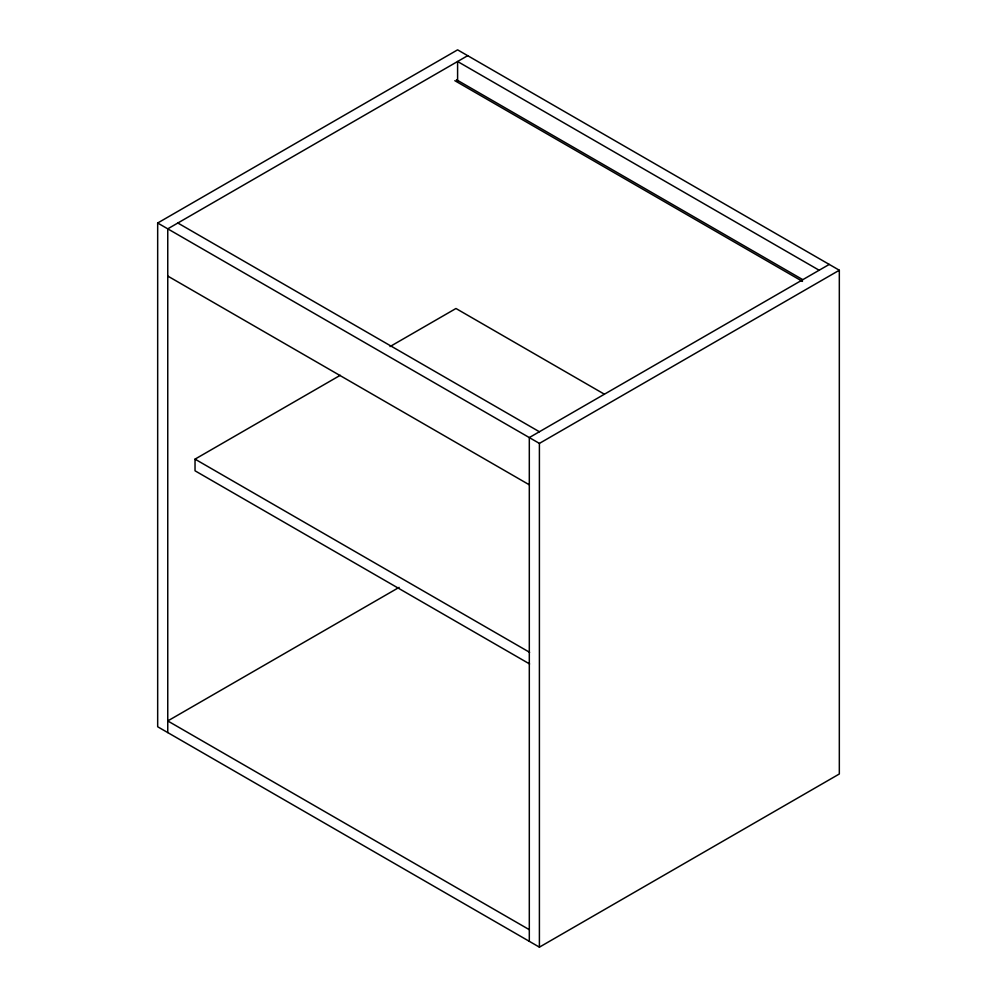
<?xml version="1.0" encoding="UTF-8"?>
<svg xmlns="http://www.w3.org/2000/svg" width="997" height="997" viewBox="0 0 997 997"><rect width="100%" height="100%" fill="white"/><g stroke="black" fill="none" stroke-linecap="round" stroke-linejoin="round"><path stroke-width="1.5" d="M157.676 223.016L457.598 49.85L839.324 270.237L839.324 773.984L539.402 947.15L157.676 726.763L157.676 223.016L539.402 443.403L839.324 270.237M467.693 55.67L167.758 228.836L167.758 732.583M529.594 663.952L195.026 470.796L195.026 459.143L340.289 375.283M390.064 346.545L455.965 308.497L604.356 394.176M829.242 264.417L529.307 437.571L529.307 941.33M399.099 587.383L167.758 720.943L529.307 929.678M819.148 270.237L457.598 61.502L457.598 81.305M456.476 79.748L802.759 279.659M454.844 80.682L802.473 281.391M177.852 223.016L539.402 431.751M167.758 276.057L529.307 484.804M195.026 459.143L529.594 652.312M539.402 443.403L539.402 947.15"/></g></svg>
